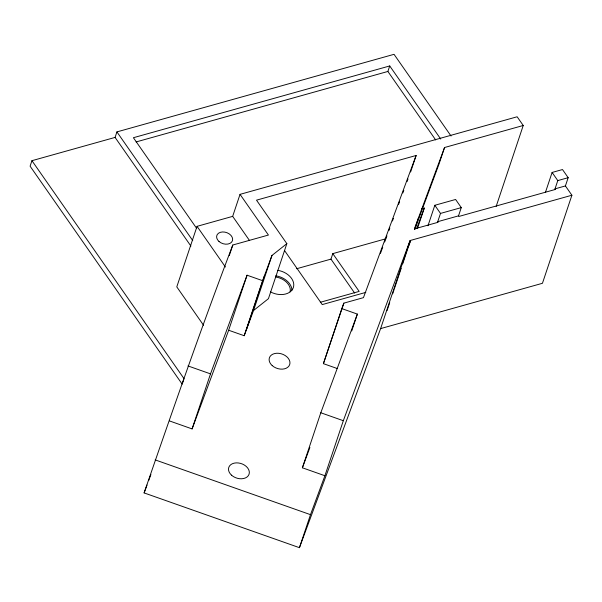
<?xml version="1.0" encoding="UTF-8"?>
<svg xmlns="http://www.w3.org/2000/svg" width="602" height="602" viewBox="0 0 602 602"><rect width="100%" height="100%" fill="white"/><g stroke="black" fill="none" stroke-linecap="round" stroke-linejoin="round"><path stroke-width="0.9" d="M31.944 160.689L30.1 166.19L182.18 384.151L184.024 378.65L31.944 160.689L115.08 137.414L116.916 131.906L394.039 54.323L451.041 136.014M496.153 206.433L523.236 125.487L517.148 116.773L240.032 194.356L232.665 216.366L197.042 226.344L176.785 286.883L203.566 325.268M545.547 192.038L552.102 172.45L562.494 169.546L568.175 177.68L565.413 185.935L571.9 195.236L410.075 240.544L380.614 328.602L299.435 547.677L144.104 492.91C172.782 409.962 201.535 327.044 232.793 245.014L268.424 235.043L240.032 194.356M229.264 255.579L232.793 245.014M169.576 420.964L192.098 428.91L210.512 373.872L247.076 275.204L262.607 280.683L244.194 335.72L228.662 330.242L247.076 275.204M246.226 330.235L264.639 275.204M244.194 335.72L253.532 310.504L271.953 255.466L286.845 243.644L256.505 200.165L416.132 155.474L410.609 171.984M286.845 243.644L268.432 298.682L253.532 310.504M435.66 139.92L387.884 71.457L389.727 65.949L133.396 137.715L196.734 228.489M354.631 293.054L330.965 259.123L332.801 253.623L385.814 238.783M337.218 368.522L323.409 363.653L341.823 308.615L343.855 303.137L363.45 297.651L416.132 155.474M343.855 303.137L323.409 363.653M299.435 547.677L310.489 514.657L324.907 475.738L302.385 467.792L320.798 412.761L357.362 314.093L341.823 308.615M351.718 330.957L357.362 314.093M324.907 475.738L343.321 420.7L410.075 240.544M387.056 310.587L389.712 302.663M392.654 293.859L394.129 289.457M394.423 288.569L401.203 268.319M402.678 263.917L410.316 241.078M414.627 229.452L418.699 217.284M417.517 228.308L424.29 208.059L421.626 208.804M523.236 125.487L444.547 147.52L439.024 164.03L414.786 229.437M427.969 225.765L434.817 205.29L455.601 199.473L461.282 207.607L458.521 215.862L458.927 216.442L555.428 189.427L555.021 188.847L557.783 180.592L552.102 172.45M444.547 147.52L414.387 228.91L438.143 222.266L437.737 221.679L440.498 213.424L434.817 205.29M571.9 195.236L542.44 283.294L380.614 328.602M144.104 492.91L147.023 485.024M148.649 480.652L150.921 474.519M192.098 428.91L228.662 330.242M262.607 280.683L271.953 255.466M380.449 253.382L382.721 247.249M384.663 242.004L386.935 235.871M388.884 230.626L389.855 228M392.451 220.994L393.422 218.368M398.607 204.364L399.585 201.738M402.828 192.986L403.799 190.36M407.042 181.608L408.013 178.982M302.385 467.792L309.895 447.534M408.863 245.428L410.398 241.274M416.832 228.188L424.29 208.059M136.082 141.952L387.884 71.457M440.498 213.424L461.282 207.607M557.783 180.592L568.175 177.68M437.737 221.679L458.521 215.862M555.021 188.847L565.413 185.935M296.628 268.74L330.965 259.123M320.309 302.279L359.168 291.406L332.801 253.623M365.783 292.399L322.243 304.589L284.453 250.424M187.99 365.933L210.512 373.872M320.798 412.761L343.321 420.7M155.158 459.883L310.489 514.657M389.727 65.949L440.717 139.032M232.665 216.366L249.273 240.168M197.042 226.344L225.434 267.025M116.916 131.906L192.738 240.574M115.08 137.414L190.902 246.083M275.776 275.814A16.472 11.686 18.5 0 1 291.932 290.277M277.62 270.313A16.472 11.686 18.5 0 1 293.355 287.508A16.472 11.686 18.5 0 1 270.509 291.902M275.791 277.018A14.824 10.52 18.5 0 1 290.119 291.872M231.582 475.219A10.708 7.6 18.5 0 0 249.01 474.384A10.708 7.6 18.5 0 0 236.15 462.878A10.708 7.6 18.5 0 0 231.582 475.219M272.202 365.587A10.708 7.6 18.5 0 0 289.63 364.759A10.708 7.6 18.5 0 0 276.777 353.246A10.708 7.6 18.5 0 0 272.202 365.587M218.977 241.455A8.24 5.847 18.5 0 0 232.387 240.815A8.24 5.847 18.5 0 0 222.499 231.958A8.24 5.847 18.5 0 0 218.977 241.455"/></g></svg>
